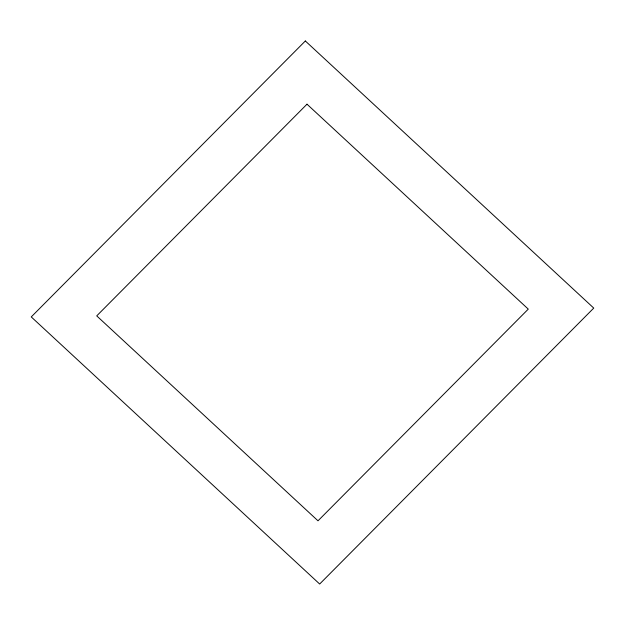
<?xml version="1.0" encoding="UTF-8"?>
<svg xmlns="http://www.w3.org/2000/svg" width="625" height="625" viewBox="0 0 625 625"><rect width="100%" height="100%" fill="white"/><g stroke="black" fill="none" stroke-linecap="round" stroke-linejoin="round"><path stroke-width="0.94" d="M305.336 40.977L31.25 316.914L319.664 584.023L593.75 308.086L305.336 40.977M307 104.188L96.727 315.883L318 520.812L528.273 309.117L307 104.188"/></g></svg>
